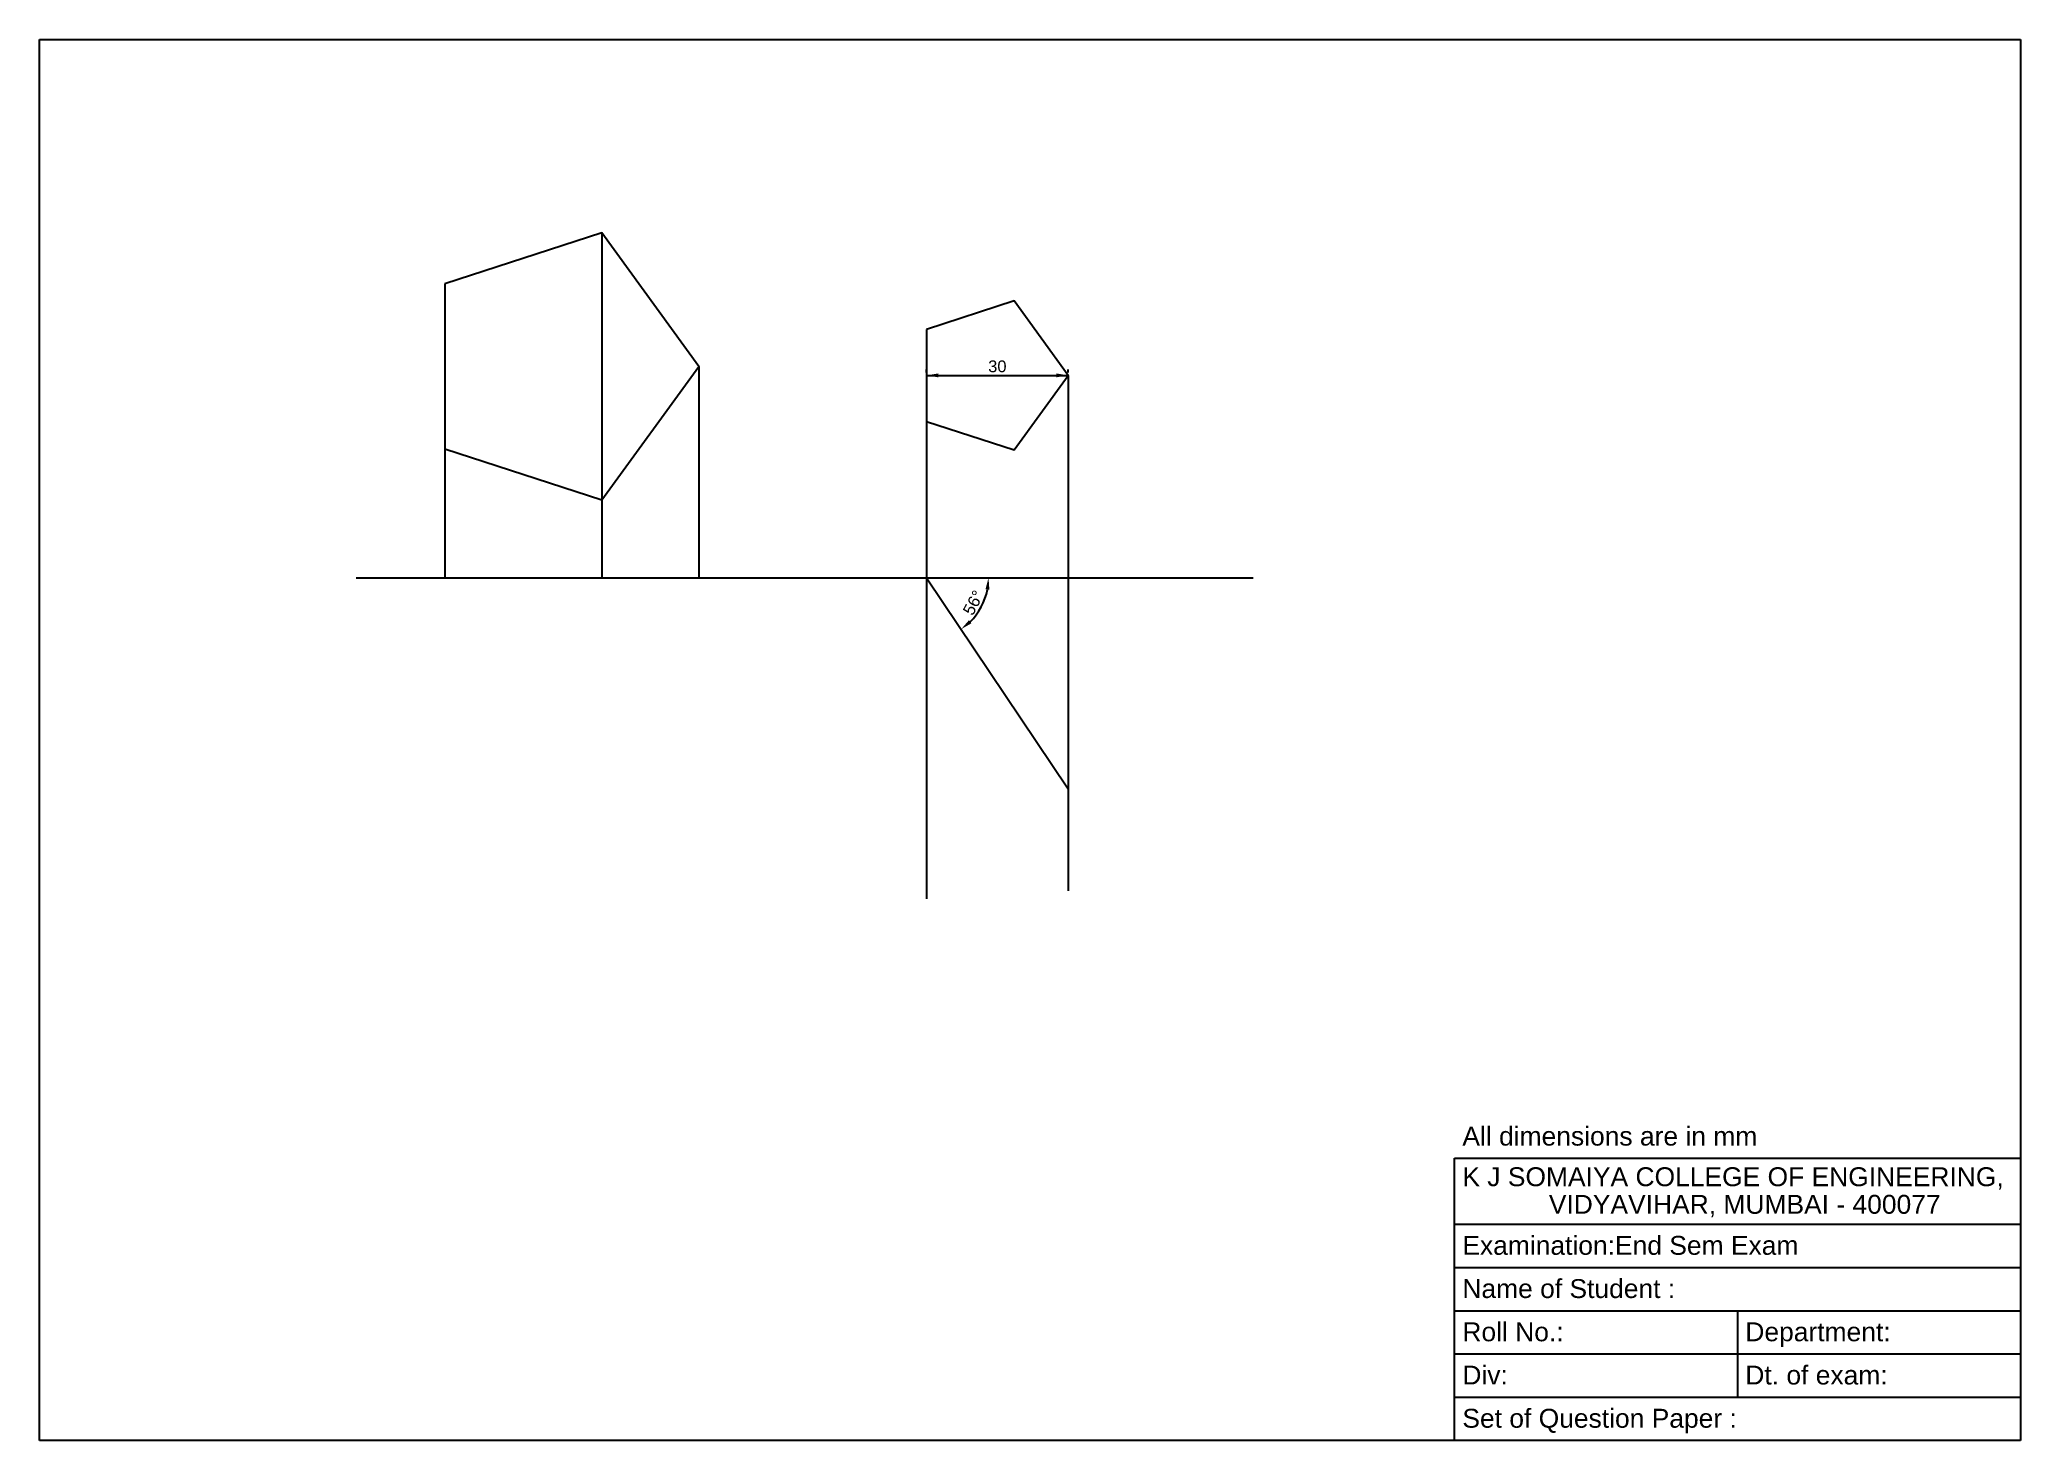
# Model space of a CAD drawing. Header units: millimetres. Extents: x 2670 to 5594, y 1870 to 4221.
# Drawn here: x 2670.2 to 3090.2, y 1870.2 to 2167.2 of the extents above; entities outside this region: 1.
import ezdxf

# ---------------------------------------------------------------- set-up
doc = ezdxf.new("R2010")
doc.units = ezdxf.units.MM
doc.styles.get("Standard").update_dxf_attribs({"font": 'arial.ttf'})
doc.dimstyles.new('ISO-25', dxfattribs={"dimtxt": 2.5, "dimasz": 2.5, "dimexe": 1.25, "dimexo": 0.625, "dimtad": 1, "dimtxsty": 'Standard', "dimcen": 2.5, "dimadec": 0, "dimazin": 0, "dimtfac": 1, "dimtmove": 0, "dimatfit": 3, "dimfxl": 1, "dimarcsym": 0})

# ---------------------------------------------------------------- blocks, each defined once
blk = doc.blocks.new('*D4')
at = {"color": 0, "lineweight": -2, "transparency": 16777216}
blk.add_arc((2858.26, 2053.08), 13.13, 314.7764, 349.0726, dxfattribs=at)
at = {"color": 0, "transparency": 16777216}
for points in [[(2870.74, 2050.63), (2871.57, 2050.56), (2871.39, 2053.08)], [(2867.77, 2043.44), (2867.24, 2044.09), (2865.57, 2042.18)]]:
    blk.add_solid(points, dxfattribs=at)
at = {"layer": 'Defpoints', "color": 0, "transparency": 16777216}
for p in [(2737.33, 2053.08), (2858.26, 2053.08), (2927.48, 2053.08), (2868.69, 2045.1), (2888.26, 2008.35)]:
    blk.add_point(p, dxfattribs=at)
at = {"color": 0, "transparency": 16777216, "insert": (2868.17, 2047.8), "char_height": 2.5, "attachment_point": 5, "rotation": 61.9245}
blk.add_mtext('56°', dxfattribs=at)
blk = doc.blocks.new('*D5')
at = {"color": 0, "lineweight": -2, "transparency": 16777216}
for p, q in [((2858.26, 2096.62), (2858.26, 2097.24)), ((2860.76, 2095.99), (2885.76, 2095.99)), ((2888.26, 2096.62), (2888.26, 2097.24))]:
    blk.add_line(p, q, dxfattribs=at)
at = {"color": 0, "transparency": 16777216}
for points in [[(2860.76, 2096.41), (2860.76, 2095.58), (2858.26, 2095.99)], [(2885.76, 2096.41), (2885.76, 2095.58), (2888.26, 2095.99)]]:
    blk.add_solid(points, dxfattribs=at)
at = {"layer": 'Defpoints', "color": 0, "transparency": 16777216}
for p in [(2858.26, 2095.99), (2888.26, 2095.99), (2888.26, 2095.99)]:
    blk.add_point(p, dxfattribs=at)
at = {"color": 0, "transparency": 16777216, "insert": (2873.26, 2097.9), "char_height": 2.5, "attachment_point": 5}
blk.add_mtext('30', dxfattribs=at)

msp = doc.modelspace()

# ---------------------------------------------------------------- linework, layer by layer
for p, q in [((2670.181, 2167.189), (3090.181, 2167.189)), ((2670.181, 1870.189), (2670.181, 2167.189)), ((3090.181, 2167.189), (3090.181, 1870.189)), ((2789.404, 2126.226), (2789.404, 2053.084)), ((2756.117, 2115.41), (2756.117, 2053.084)), ((2858.261, 2105.75), (2858.261, 1985.023)), ((2809.976, 2097.91), (2809.976, 2053.084)), ((2858.261, 2095.993), (2888.261, 2095.993)), ((2888.261, 2095.993), (2888.261, 1986.68)), ((2737.325, 2053.084), (2927.479, 2053.084)), ((2756.117, 2053.084), (2789.404, 2053.084)), ((2756.117, 2053.084), (2809.976, 2053.084)), ((2789.404, 2053.084), (2809.976, 2053.084)), ((2858.261, 2053.084), (2888.261, 2008.353)), ((2970.181, 1930.013), (3090.181, 1930.013)), ((2970.181, 1870.189), (2970.181, 1930.013)), ((3090.181, 1925.189), (3090.181, 1870.189)), ((2970.181, 1916.023), (3090.181, 1916.023)), ((2970.181, 1906.856), (3090.181, 1906.856)), ((2970.181, 1897.689), (3090.181, 1897.689)), ((3030.181, 1897.689), (3030.181, 1879.356)), ((2970.181, 1888.523), (3090.181, 1888.523)), ((2970.181, 1879.356), (3090.181, 1879.356)), ((3090.181, 1870.189), (2670.181, 1870.189)), ((3090.181, 1870.189), (2970.181, 1870.189))]:
    msp.add_line(p, q)
for points in [[(5539.797, 4210.565), (5539.797, 4175.565), (5573.084, 4164.749), (5593.656, 4193.065), (5573.084, 4221.381)], [(2756.117, 2115.41), (2756.117, 2080.41), (2789.404, 2069.594), (2809.976, 2097.91), (2789.404, 2126.226)], [(2858.261, 2105.75), (2858.261, 2086.237), (2876.819, 2080.207), (2888.289, 2095.993), (2876.819, 2111.78)]]:
    msp.add_lwpolyline(points, close=True)

# ---------------------------------------------------------------- texts
for s, height, p in [('All dimensions are in mm', 4.00791, (2971.859, 1932.695)), ('K J SOMAIYA COLLEGE OF ENGINEERING, ', 4.00791, (2971.859, 1924.087)), ('VIDYAVIHAR, MUMBAI - 400077', 4.00791, (2990.195, 1918.235)), ('Examination:End Sem Exam ', 4.00791, (2971.859, 1909.539)), ('Name of Student : ', 4.00791, (2971.859, 1900.372)), ('Roll No.: ', 4.0079, (2971.859, 1891.205)), ('Department: ', 4.00791, (3031.859, 1891.205)), ('Div: ', 4.0079, (2971.859, 1882.039)), ('Dt. of exam:', 4.00791, (3031.859, 1882.039)), ('Set of Question Paper : ', 4.00791, (2971.859, 1872.872))]:
    msp.add_text(s, height=height).set_placement(p)

# ---------------------------------------------------------------- dimensions: what is measured, and where the dimension line sits
dim = msp.add_linear_dim(base=(2888.261, 2095.993), p1=(2858.261, 2095.993), p2=(2888.261, 2095.993), dimstyle='ISO-25')
dim.commit()
dim.dimension.update_dxf_attribs({"geometry": '*D5', "text_midpoint": (2873.261, 2097.896)})
dim = msp.add_angular_dim_2l(base=(2868.685, 2045.104), line1=((2858.261, 2053.084), (2888.261, 2008.353)), line2=((2737.325, 2053.084), (2927.479, 2053.084)), dimstyle='ISO-25')
dim.commit()
dim.dimension.update_dxf_attribs({"geometry": '*D4', "text_midpoint": (2868.166, 2047.8)})

doc.saveas('drawing.dxf')
